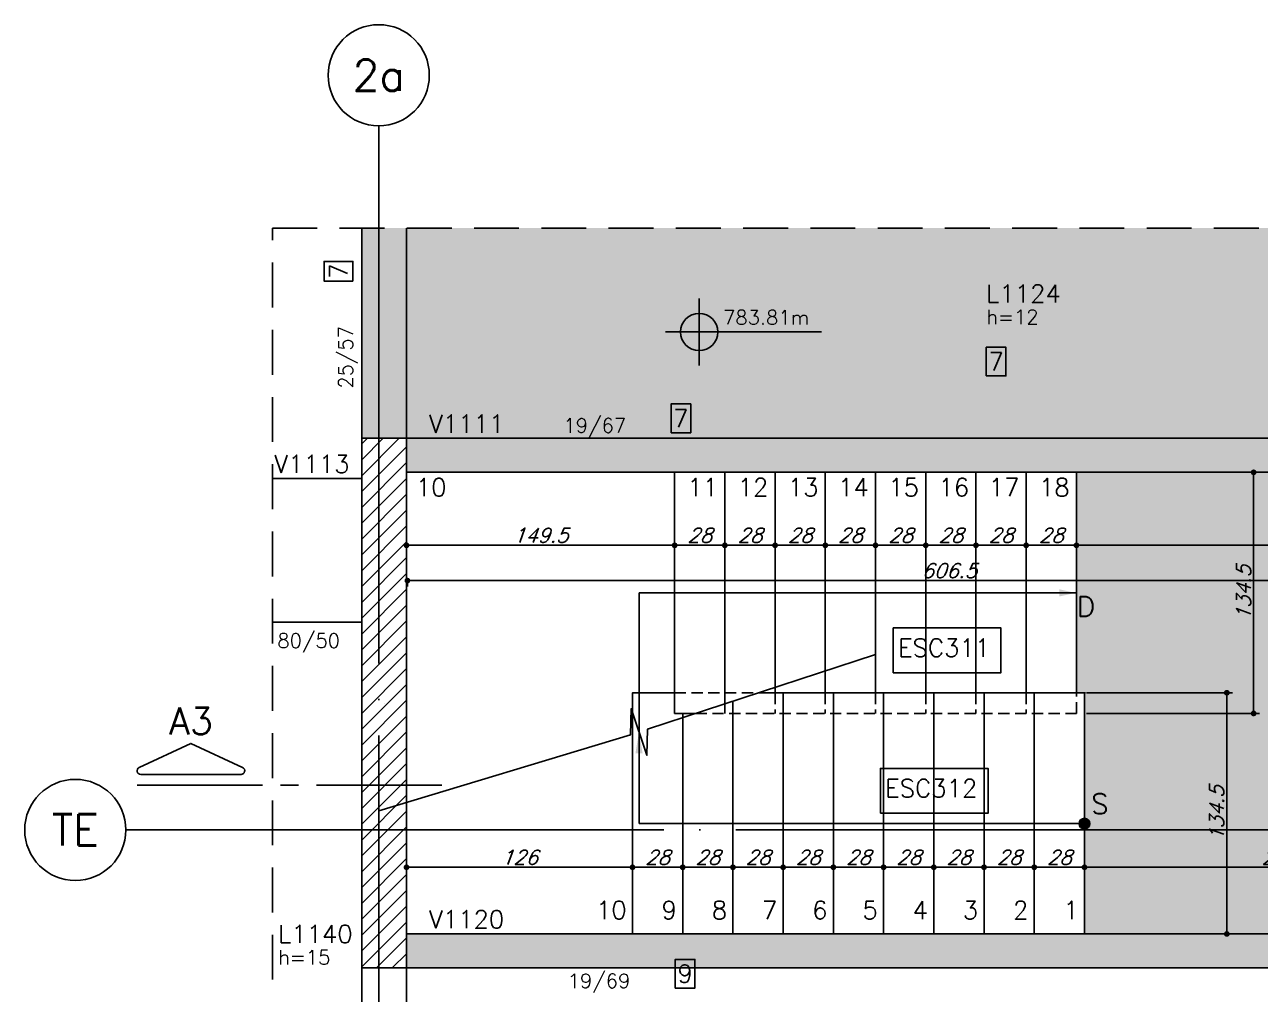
# Model space of a CAD drawing. Header units: millimetres. Extents: x 7530 to 14400, y -7174 to -2969.
# Drawn here: x 12231 to 12920, y -5753 to -5212 of the extents above; entities that cross this region are included whole.
import ezdxf
from ezdxf.enums import TextEntityAlignment as Align

# ---------------------------------------------------------------- set-up
doc = ezdxf.new("R2010")
doc.units = ezdxf.units.MM
doc.header["$LTSCALE"] = 50
doc.header["$PDMODE"] = 3
doc.linetypes.add('DASHED', pattern=[0.75, 0.5, -0.25])
doc.linetypes.add('EIXO', pattern=[6.8, 6, -0.4, 0, -0.4])
for name, color, linetype in [('242', 3, 'Continuous'), ('F-AUX', 2, 'Continuous'), ('F-AUX-RED', 1, 'Continuous'), ('F-CORTE-INDICAÇÃO', 4, 'Continuous'), ('F-COTAS', 106, 'Continuous'), ('F-DESNIVEL-1', 254, 'Continuous'), ('F-EIXO', 12, 'EIXO'), ('F-ESC NUM', 2, 'Continuous'), ('F-ESC-PROJ', 1, 'Continuous'), ('F-ESCADAS', 2, 'Continuous'), ('F-LAJES', 3, 'Continuous'), ('F-LAJES-DIM', 2, 'Continuous'), ('F-LAJES-NOME', 4, 'Continuous'), ('F-NÍVEL-PLANTA', 2, 'Continuous'), ('F-PILARES-HACH', 174, 'Continuous'), ('F-PILARES-S', 170, 'Continuous'), ('F-TEXTO', 6, 'Continuous'), ('F-TEXTO ESCADA', 2, 'Continuous'), ('F-TEXTO-YELLOW', 2, 'Continuous'), ('F-VIGAS', 3, 'Continuous'), ('F-VIGAS-DIM', 2, 'Continuous'), ('F-VIGAS-NOME', 4, 'Continuous')]:
    doc.layers.add(name, color=color, linetype=linetype)
doc.layers.add('F-DESNIVEL-2', color=7, linetype='Continuous', true_color=0xffd1e8)
doc.styles.add('5385-ARQ-PB-BAS-PLA-TER-TORRE-A-106-TXT$0$R60-75', font='romans.shx', dxfattribs={"height": 0.1125})
doc.styles.add('CP-TEXT-INCL', font='romans.shx', dxfattribs={"oblique": 20})
doc.styles.add('MCP', font='romans.shx')
doc.styles.add('ROMANS', font='romans.shx')
doc.dimstyles.new('CP-COTAS-50', dxfattribs={"dimscale": 0.64, "dimtxt": 12.5, "dimasz": 5, "dimexe": 5, "dimexo": 5, "dimgap": 2.5, "dimtad": 1, "dimdec": 1, "dimdsep": 46, "dimtxsty": 'CP-TEXT-INCL', "dimblk1": 'DOT', "dimblk2": 'DOT', "dimsah": 1, "dimcen": 9, "dimclrd": 256, "dimclre": 256, "dimclrt": 256, "dimadec": 0, "dimazin": 0, "dimtfac": 1, "dimtdec": 1, "dimtmove": 2, "dimatfit": 3, "dimldrblk": 'DOT', "dimfxl": 5, "dimtolj": 1, "dimarcsym": 0})

# ---------------------------------------------------------------- blocks, each defined once
blk = doc.blocks.new('*U12')
at = {"layer": 'F-LAJES-DIM', "color": 1}
blk.add_lwpolyline([(0, 0), (11, 0), (11, 16), (0, 16)], close=True, dxfattribs=at)
at = {"layer": 'F-LAJES-DIM', "style": 'MCP'}
blk.add_attdef('DIM', text='', height=10, dxfattribs=at).set_placement((5.5, 8), align=Align.MIDDLE_CENTER)
blk = doc.blocks.new('*U13')
at = {"layer": 'F-VIGAS-DIM', "color": 1}
blk.add_lwpolyline([(0, 0), (11, 0), (11, 16), (0, 16)], close=True, dxfattribs=at)
at = {"layer": 'F-VIGAS-DIM', "style": 'MCP'}
blk.add_attdef('DIM', text='', height=10, dxfattribs=at).set_placement((5.5, 8), align=Align.MIDDLE_CENTER)
blk = doc.blocks.new('Nível - Planta')
at = {"layer": 'F-NÍVEL-PLANTA'}
h = blk.add_hatch(color=71, dxfattribs=at)
h.paths.add_polyline_path([(0, 0), (0, 0.26, 0.414214), (-0.26, 0)])
h.paths.add_polyline_path([(0.26, 0), (0, 0), (0, -0.26, 0.414214)])
for p, q in [((0, -0.469), (0, 0.469)), ((-0.469, 0), (1.704, 0))]:
    blk.add_line(p, q, dxfattribs=at)
blk.add_circle((0, 0), 0.26, dxfattribs=at)
at = {"layer": 'F-TEXTO', "color": 3, "style": 'MCP'}
blk.add_attdef('NÍVEL', (0.333, 0.102), '', height=0.2, dxfattribs=at)
blk = doc.blocks.new('*U20')
at = {"layer": 'F-EIXO'}
blk.add_line((0, 0), (0, -609.8), dxfattribs=at)
at = {"layer": 'F-EIXO', "color": 2, "linetype": 'Continuous'}
blk.add_circle((0, 28.21), 28.21, dxfattribs=at)
at = {"layer": 'F-TEXTO', "style": 'ROMANS'}
blk.add_attdef('EIXO', text='', height=17.5, rotation=360, dxfattribs=at).set_placement((0, 28.21), align=Align.MIDDLE_CENTER)
blk = doc.blocks.new('*U21')
at = {"layer": 'F-EIXO'}
blk.add_line((0, 0), (1096.49, 0), dxfattribs=at)
at = {"layer": 'F-EIXO', "color": 2, "linetype": 'Continuous'}
blk.add_circle((-28.21, 0), 28.21, dxfattribs=at)
at = {"layer": 'F-TEXTO', "style": 'ROMANS'}
blk.add_attdef('EIXO', text='', height=17.5, dxfattribs=at).set_placement((-28.21, 0), align=Align.MIDDLE_CENTER)
blk = doc.blocks.new('*U7')
at = {"layer": 'F-CORTE-INDICAÇÃO'}
for p, q in [((-100, 0), (-170, 0)), ((-80, 0), (-90, 0)), ((-70, 0), (0, 0))]:
    blk.add_line(p, q, dxfattribs=at)
blk.add_lwpolyline([(-112, 6, 0.802585), (-111.15, 9.81), (-140, 23.26), (-168.85, 9.81, 0.802585), (-168, 6)], format="xyb", close=True, dxfattribs=at)
at = {"layer": 'F-CORTE-INDICAÇÃO', "style": 'ROMANS'}
blk.add_attdef('CORTE', text='', height=15, dxfattribs=at).set_placement((-140, 35.76), align=Align.MIDDLE_CENTER)
at = {"layer": 'F-CORTE-INDICAÇÃO', "color": 2, "style": 'ROMANS'}
blk.add_attdef('FOLHA', text='', height=12, dxfattribs=at).set_placement((-140, -10), align=Align.MIDDLE_CENTER)
blk = doc.blocks.new('_DOT')
at = {"color": 0, "linetype": 'ByBlock'}
blk.add_line((-0.5, 0), (-1, 0), dxfattribs=at)
at = {"color": 0, "linetype": 'ByBlock', "const_width": 0.5}
blk.add_lwpolyline([(-0.25, 0, 1), (0.25, 0, 1)], format="xyb", close=True, dxfattribs=at)
blk = doc.blocks.new('*D155')
at = {"layer": 'DEFPOINTS', "color": 0, "transparency": 16777216}
for p in [(12819.82, -5584.9), (12901.2, -5584.9), (12908.78, -5719.4)]:
    blk.add_point(p, dxfattribs=at)
at = {"layer": 'F-COTAS', "lineweight": -2, "transparency": 16777216}
for p, q in [((12823.02, -5584.9), (12904.4, -5584.9)), ((12901.2, -5716.2), (12901.2, -5588.1)), ((12905.58, -5719.4), (12898, -5719.4))]:
    blk.add_line(p, q, dxfattribs=at)
at = {"layer": 'F-COTAS', "lineweight": -2, "transparency": 16777216, "xscale": 3.2, "yscale": 3.2, "zscale": 3.2}
for p, rotation in [((12901.2, -5584.9), 90), ((12901.2, -5719.4), 270)]:
    blk.add_blockref('_DOT', p, dxfattribs=dict(at, rotation=rotation))
at = {"layer": 'F-COTAS', "transparency": 16777216, "insert": (12895.6, -5652.15), "char_height": 8, "attachment_point": 5, "rotation": 90, "style": 'CP-TEXT-INCL'}
blk.add_mtext('\\A1;134.5', dxfattribs=at)
blk = doc.blocks.new('*D156')
at = {"layer": 'DEFPOINTS', "color": 0, "transparency": 16777216}
for p in [(12899.75, -5461.9), (12916.14, -5461.9), (12819.82, -5596.4)]:
    blk.add_point(p, dxfattribs=at)
at = {"layer": 'F-COTAS', "lineweight": -2, "transparency": 16777216}
for p, q in [((12902.95, -5461.9), (12919.34, -5461.9)), ((12916.14, -5593.2), (12916.14, -5465.1)), ((12823.02, -5596.4), (12919.34, -5596.4))]:
    blk.add_line(p, q, dxfattribs=at)
at = {"layer": 'F-COTAS', "lineweight": -2, "transparency": 16777216, "xscale": 3.2, "yscale": 3.2, "zscale": 3.2}
for p, rotation in [((12916.14, -5461.9), 90), ((12916.14, -5596.4), 270)]:
    blk.add_blockref('_DOT', p, dxfattribs=dict(at, rotation=rotation))
at = {"layer": 'F-COTAS', "transparency": 16777216, "insert": (12910.54, -5529.15), "char_height": 8, "attachment_point": 5, "rotation": 90, "style": 'CP-TEXT-INCL'}
blk.add_mtext('\\A1;134.5', dxfattribs=at)
blk = doc.blocks.new('*D162')
at = {"layer": 'DEFPOINTS', "color": 0, "transparency": 16777216}
for p in [(12443.82, -5499.79), (12593.32, -5500.68), (12593.32, -5502.62)]:
    blk.add_point(p, dxfattribs=at)
at = {"layer": 'F-COTAS', "lineweight": -2, "transparency": 16777216}
for p, q in [((12443.82, -5502.99), (12443.82, -5505.82)), ((12447.02, -5502.62), (12590.12, -5502.62)), ((12593.32, -5503.88), (12593.32, -5505.82))]:
    blk.add_line(p, q, dxfattribs=at)
at = {"layer": 'F-COTAS', "lineweight": -2, "transparency": 16777216, "xscale": 3.2, "yscale": 3.2, "zscale": 3.2, "rotation": 180}
blk.add_blockref('_DOT', (12443.82, -5502.62), dxfattribs=at)
at = {"layer": 'F-COTAS', "lineweight": -2, "transparency": 16777216, "xscale": 3.2, "yscale": 3.2, "zscale": 3.2}
blk.add_blockref('_DOT', (12593.32, -5502.62), dxfattribs=at)
at = {"layer": 'F-COTAS', "transparency": 16777216, "insert": (12518.57, -5497.02), "char_height": 8, "attachment_point": 5, "style": 'CP-TEXT-INCL'}
blk.add_mtext('\\A1;149.5', dxfattribs=at)
blk = doc.blocks.new('*D163')
at = {"layer": 'DEFPOINTS', "color": 0, "transparency": 16777216}
for p in [(12593.32, -5501.77), (12621.32, -5502.62), (12621.32, -5502.62)]:
    blk.add_point(p, dxfattribs=at)
at = {"layer": 'F-COTAS', "lineweight": -2, "transparency": 16777216}
for p, q in [((12596.52, -5502.62), (12618.12, -5502.62)), ((12593.32, -5504.97), (12593.32, -5505.82))]:
    blk.add_line(p, q, dxfattribs=at)
at = {"layer": 'F-COTAS', "lineweight": -2, "transparency": 16777216, "xscale": 3.2, "yscale": 3.2, "zscale": 3.2, "rotation": 180}
blk.add_blockref('_DOT', (12593.32, -5502.62), dxfattribs=at)
at = {"layer": 'F-COTAS', "lineweight": -2, "transparency": 16777216, "xscale": 3.2, "yscale": 3.2, "zscale": 3.2}
blk.add_blockref('_DOT', (12621.32, -5502.62), dxfattribs=at)
at = {"layer": 'F-COTAS', "transparency": 16777216, "insert": (12607.32, -5497.02), "char_height": 8, "attachment_point": 5, "style": 'CP-TEXT-INCL'}
blk.add_mtext('\\A1;28', dxfattribs=at)
blk = doc.blocks.new('*D164')
at = {"layer": 'DEFPOINTS', "color": 0, "transparency": 16777216}
for p in [(12677.32, -5501.77), (12705.32, -5502.62), (12705.32, -5502.62)]:
    blk.add_point(p, dxfattribs=at)
at = {"layer": 'F-COTAS', "lineweight": -2, "transparency": 16777216}
for p, q in [((12680.52, -5502.62), (12702.12, -5502.62)), ((12677.32, -5504.97), (12677.32, -5505.82))]:
    blk.add_line(p, q, dxfattribs=at)
at = {"layer": 'F-COTAS', "lineweight": -2, "transparency": 16777216, "xscale": 3.2, "yscale": 3.2, "zscale": 3.2, "rotation": 180}
blk.add_blockref('_DOT', (12677.32, -5502.62), dxfattribs=at)
at = {"layer": 'F-COTAS', "lineweight": -2, "transparency": 16777216, "xscale": 3.2, "yscale": 3.2, "zscale": 3.2}
blk.add_blockref('_DOT', (12705.32, -5502.62), dxfattribs=at)
at = {"layer": 'F-COTAS', "transparency": 16777216, "insert": (12691.32, -5497.02), "char_height": 8, "attachment_point": 5, "style": 'CP-TEXT-INCL'}
blk.add_mtext('\\A1;28', dxfattribs=at)
blk = doc.blocks.new('*D165')
at = {"layer": 'DEFPOINTS', "color": 0, "transparency": 16777216}
for p in [(12705.32, -5501.77), (12733.32, -5502.62), (12733.32, -5502.62)]:
    blk.add_point(p, dxfattribs=at)
at = {"layer": 'F-COTAS', "lineweight": -2, "transparency": 16777216}
for p, q in [((12708.52, -5502.62), (12730.12, -5502.62)), ((12705.32, -5504.97), (12705.32, -5505.82))]:
    blk.add_line(p, q, dxfattribs=at)
at = {"layer": 'F-COTAS', "lineweight": -2, "transparency": 16777216, "xscale": 3.2, "yscale": 3.2, "zscale": 3.2, "rotation": 180}
blk.add_blockref('_DOT', (12705.32, -5502.62), dxfattribs=at)
at = {"layer": 'F-COTAS', "lineweight": -2, "transparency": 16777216, "xscale": 3.2, "yscale": 3.2, "zscale": 3.2}
blk.add_blockref('_DOT', (12733.32, -5502.62), dxfattribs=at)
at = {"layer": 'F-COTAS', "transparency": 16777216, "insert": (12719.32, -5497.02), "char_height": 8, "attachment_point": 5, "style": 'CP-TEXT-INCL'}
blk.add_mtext('\\A1;28', dxfattribs=at)
blk = doc.blocks.new('*D166')
at = {"layer": 'DEFPOINTS', "color": 0, "transparency": 16777216}
for p in [(12733.32, -5501.77), (12761.32, -5502.62), (12761.32, -5502.62)]:
    blk.add_point(p, dxfattribs=at)
at = {"layer": 'F-COTAS', "lineweight": -2, "transparency": 16777216}
for p, q in [((12736.52, -5502.62), (12758.12, -5502.62)), ((12733.32, -5504.97), (12733.32, -5505.82))]:
    blk.add_line(p, q, dxfattribs=at)
at = {"layer": 'F-COTAS', "lineweight": -2, "transparency": 16777216, "xscale": 3.2, "yscale": 3.2, "zscale": 3.2, "rotation": 180}
blk.add_blockref('_DOT', (12733.32, -5502.62), dxfattribs=at)
at = {"layer": 'F-COTAS', "lineweight": -2, "transparency": 16777216, "xscale": 3.2, "yscale": 3.2, "zscale": 3.2}
blk.add_blockref('_DOT', (12761.32, -5502.62), dxfattribs=at)
at = {"layer": 'F-COTAS', "transparency": 16777216, "insert": (12747.32, -5497.02), "char_height": 8, "attachment_point": 5, "style": 'CP-TEXT-INCL'}
blk.add_mtext('\\A1;28', dxfattribs=at)
blk = doc.blocks.new('*D167')
at = {"layer": 'DEFPOINTS', "color": 0, "transparency": 16777216}
for p in [(12761.32, -5501.77), (12789.32, -5502.62), (12789.32, -5502.62)]:
    blk.add_point(p, dxfattribs=at)
at = {"layer": 'F-COTAS', "lineweight": -2, "transparency": 16777216}
for p, q in [((12764.52, -5502.62), (12786.12, -5502.62)), ((12761.32, -5504.97), (12761.32, -5505.82))]:
    blk.add_line(p, q, dxfattribs=at)
at = {"layer": 'F-COTAS', "lineweight": -2, "transparency": 16777216, "xscale": 3.2, "yscale": 3.2, "zscale": 3.2, "rotation": 180}
blk.add_blockref('_DOT', (12761.32, -5502.62), dxfattribs=at)
at = {"layer": 'F-COTAS', "lineweight": -2, "transparency": 16777216, "xscale": 3.2, "yscale": 3.2, "zscale": 3.2}
blk.add_blockref('_DOT', (12789.32, -5502.62), dxfattribs=at)
at = {"layer": 'F-COTAS', "transparency": 16777216, "insert": (12775.32, -5497.02), "char_height": 8, "attachment_point": 5, "style": 'CP-TEXT-INCL'}
blk.add_mtext('\\A1;28', dxfattribs=at)
blk = doc.blocks.new('*D168')
at = {"layer": 'DEFPOINTS', "color": 0, "transparency": 16777216}
for p in [(12789.32, -5501.77), (12817.32, -5502.62), (12817.32, -5502.62)]:
    blk.add_point(p, dxfattribs=at)
at = {"layer": 'F-COTAS', "lineweight": -2, "transparency": 16777216}
for p, q in [((12792.52, -5502.62), (12814.12, -5502.62)), ((12789.32, -5504.97), (12789.32, -5505.82))]:
    blk.add_line(p, q, dxfattribs=at)
at = {"layer": 'F-COTAS', "lineweight": -2, "transparency": 16777216, "xscale": 3.2, "yscale": 3.2, "zscale": 3.2, "rotation": 180}
blk.add_blockref('_DOT', (12789.32, -5502.62), dxfattribs=at)
at = {"layer": 'F-COTAS', "lineweight": -2, "transparency": 16777216, "xscale": 3.2, "yscale": 3.2, "zscale": 3.2}
blk.add_blockref('_DOT', (12817.32, -5502.62), dxfattribs=at)
at = {"layer": 'F-COTAS', "transparency": 16777216, "insert": (12803.32, -5497.02), "char_height": 8, "attachment_point": 5, "style": 'CP-TEXT-INCL'}
blk.add_mtext('\\A1;28', dxfattribs=at)
blk = doc.blocks.new('*D169')
at = {"layer": 'DEFPOINTS', "color": 0, "transparency": 16777216}
for p in [(12817.32, -5497.78), (13050.32, -5502.62), (13050.32, -5502.62)]:
    blk.add_point(p, dxfattribs=at)
at = {"layer": 'F-COTAS', "lineweight": -2, "transparency": 16777216}
for p, q in [((12817.32, -5500.98), (12817.32, -5505.82)), ((12820.52, -5502.62), (13047.12, -5502.62))]:
    blk.add_line(p, q, dxfattribs=at)
at = {"layer": 'F-COTAS', "lineweight": -2, "transparency": 16777216, "xscale": 3.2, "yscale": 3.2, "zscale": 3.2, "rotation": 180}
blk.add_blockref('_DOT', (12817.32, -5502.62), dxfattribs=at)
at = {"layer": 'F-COTAS', "lineweight": -2, "transparency": 16777216, "xscale": 3.2, "yscale": 3.2, "zscale": 3.2}
blk.add_blockref('_DOT', (13050.32, -5502.62), dxfattribs=at)
at = {"layer": 'F-COTAS', "transparency": 16777216, "insert": (12933.82, -5497.02), "char_height": 8, "attachment_point": 5, "style": 'CP-TEXT-INCL'}
blk.add_mtext('\\A1;233', dxfattribs=at)
blk = doc.blocks.new('*D170')
at = {"layer": 'DEFPOINTS', "color": 0, "transparency": 16777216}
for p in [(12444.32, -5519.64), (12444.32, -5522.31), (13050.82, -5519.64)]:
    blk.add_point(p, dxfattribs=at)
at = {"layer": 'F-COTAS', "lineweight": -2, "transparency": 16777216}
for p, q in [((12444.32, -5522.84), (12444.32, -5525.51)), ((13047.62, -5522.31), (12447.52, -5522.31)), ((13050.82, -5522.84), (13050.82, -5525.51))]:
    blk.add_line(p, q, dxfattribs=at)
at = {"layer": 'F-COTAS', "lineweight": -2, "transparency": 16777216, "xscale": 3.2, "yscale": 3.2, "zscale": 3.2, "rotation": 180}
blk.add_blockref('_DOT', (12444.32, -5522.31), dxfattribs=at)
at = {"layer": 'F-COTAS', "lineweight": -2, "transparency": 16777216, "xscale": 3.2, "yscale": 3.2, "zscale": 3.2}
blk.add_blockref('_DOT', (13050.82, -5522.31), dxfattribs=at)
at = {"layer": 'F-COTAS', "transparency": 16777216, "insert": (12746.44, -5516.71), "char_height": 8, "attachment_point": 5, "style": 'CP-TEXT-INCL'}
blk.add_mtext('\\A1;606.5', dxfattribs=at)
blk = doc.blocks.new('*D171')
at = {"layer": 'DEFPOINTS', "color": 0, "transparency": 16777216}
for p in [(12821.82, -5682.22), (12821.82, -5686.29), (13050.32, -5686.29)]:
    blk.add_point(p, dxfattribs=at)
at = {"layer": 'F-COTAS', "lineweight": -2, "transparency": 16777216}
for p, q in [((12821.82, -5683.09), (12821.82, -5679.02)), ((13047.12, -5682.22), (12825.02, -5682.22)), ((13050.32, -5683.09), (13050.32, -5679.02))]:
    blk.add_line(p, q, dxfattribs=at)
at = {"layer": 'F-COTAS', "lineweight": -2, "transparency": 16777216, "xscale": 3.2, "yscale": 3.2, "zscale": 3.2, "rotation": 180}
blk.add_blockref('_DOT', (12821.82, -5682.22), dxfattribs=at)
at = {"layer": 'F-COTAS', "lineweight": -2, "transparency": 16777216, "xscale": 3.2, "yscale": 3.2, "zscale": 3.2}
blk.add_blockref('_DOT', (13050.32, -5682.22), dxfattribs=at)
at = {"layer": 'F-COTAS', "transparency": 16777216, "insert": (12936.07, -5676.62), "char_height": 8, "attachment_point": 5, "style": 'CP-TEXT-INCL'}
blk.add_mtext('\\A1;228.5', dxfattribs=at)
blk = doc.blocks.new('*D172')
at = {"layer": 'DEFPOINTS', "color": 0, "transparency": 16777216}
for p in [(12793.82, -5682.22), (12793.82, -5686.29), (12821.82, -5686.29)]:
    blk.add_point(p, dxfattribs=at)
at = {"layer": 'F-COTAS', "lineweight": -2, "transparency": 16777216}
for p, q in [((12793.82, -5683.09), (12793.82, -5679.02)), ((12818.62, -5682.22), (12797.02, -5682.22)), ((12821.82, -5683.09), (12821.82, -5679.02))]:
    blk.add_line(p, q, dxfattribs=at)
at = {"layer": 'F-COTAS', "lineweight": -2, "transparency": 16777216, "xscale": 3.2, "yscale": 3.2, "zscale": 3.2, "rotation": 180}
blk.add_blockref('_DOT', (12793.82, -5682.22), dxfattribs=at)
at = {"layer": 'F-COTAS', "lineweight": -2, "transparency": 16777216, "xscale": 3.2, "yscale": 3.2, "zscale": 3.2}
blk.add_blockref('_DOT', (12821.82, -5682.22), dxfattribs=at)
at = {"layer": 'F-COTAS', "transparency": 16777216, "insert": (12807.82, -5676.62), "char_height": 8, "attachment_point": 5, "style": 'CP-TEXT-INCL'}
blk.add_mtext('\\A1;28', dxfattribs=at)
blk = doc.blocks.new('*D173')
at = {"layer": 'DEFPOINTS', "color": 0, "transparency": 16777216}
for p in [(12765.82, -5682.22), (12765.82, -5686.29), (12793.82, -5686.29)]:
    blk.add_point(p, dxfattribs=at)
at = {"layer": 'F-COTAS', "lineweight": -2, "transparency": 16777216}
for p, q in [((12765.82, -5683.09), (12765.82, -5679.02)), ((12790.62, -5682.22), (12769.02, -5682.22)), ((12793.82, -5683.09), (12793.82, -5679.02))]:
    blk.add_line(p, q, dxfattribs=at)
at = {"layer": 'F-COTAS', "lineweight": -2, "transparency": 16777216, "xscale": 3.2, "yscale": 3.2, "zscale": 3.2, "rotation": 180}
blk.add_blockref('_DOT', (12765.82, -5682.22), dxfattribs=at)
at = {"layer": 'F-COTAS', "lineweight": -2, "transparency": 16777216, "xscale": 3.2, "yscale": 3.2, "zscale": 3.2}
blk.add_blockref('_DOT', (12793.82, -5682.22), dxfattribs=at)
at = {"layer": 'F-COTAS', "transparency": 16777216, "insert": (12779.82, -5676.62), "char_height": 8, "attachment_point": 5, "style": 'CP-TEXT-INCL'}
blk.add_mtext('\\A1;28', dxfattribs=at)
blk = doc.blocks.new('*D174')
at = {"layer": 'DEFPOINTS', "color": 0, "transparency": 16777216}
for p in [(12737.82, -5682.22), (12737.82, -5686.29), (12765.82, -5686.29)]:
    blk.add_point(p, dxfattribs=at)
at = {"layer": 'F-COTAS', "lineweight": -2, "transparency": 16777216}
for p, q in [((12737.82, -5683.09), (12737.82, -5679.02)), ((12762.62, -5682.22), (12741.02, -5682.22)), ((12765.82, -5683.09), (12765.82, -5679.02))]:
    blk.add_line(p, q, dxfattribs=at)
at = {"layer": 'F-COTAS', "lineweight": -2, "transparency": 16777216, "xscale": 3.2, "yscale": 3.2, "zscale": 3.2, "rotation": 180}
blk.add_blockref('_DOT', (12737.82, -5682.22), dxfattribs=at)
at = {"layer": 'F-COTAS', "lineweight": -2, "transparency": 16777216, "xscale": 3.2, "yscale": 3.2, "zscale": 3.2}
blk.add_blockref('_DOT', (12765.82, -5682.22), dxfattribs=at)
at = {"layer": 'F-COTAS', "transparency": 16777216, "insert": (12751.82, -5676.62), "char_height": 8, "attachment_point": 5, "style": 'CP-TEXT-INCL'}
blk.add_mtext('\\A1;28', dxfattribs=at)
blk = doc.blocks.new('*D175')
at = {"layer": 'DEFPOINTS', "color": 0, "transparency": 16777216}
for p in [(12709.82, -5682.22), (12709.82, -5686.29), (12737.82, -5686.29)]:
    blk.add_point(p, dxfattribs=at)
at = {"layer": 'F-COTAS', "lineweight": -2, "transparency": 16777216}
for p, q in [((12709.82, -5683.09), (12709.82, -5679.02)), ((12734.62, -5682.22), (12713.02, -5682.22)), ((12737.82, -5683.09), (12737.82, -5679.02))]:
    blk.add_line(p, q, dxfattribs=at)
at = {"layer": 'F-COTAS', "lineweight": -2, "transparency": 16777216, "xscale": 3.2, "yscale": 3.2, "zscale": 3.2, "rotation": 180}
blk.add_blockref('_DOT', (12709.82, -5682.22), dxfattribs=at)
at = {"layer": 'F-COTAS', "lineweight": -2, "transparency": 16777216, "xscale": 3.2, "yscale": 3.2, "zscale": 3.2}
blk.add_blockref('_DOT', (12737.82, -5682.22), dxfattribs=at)
at = {"layer": 'F-COTAS', "transparency": 16777216, "insert": (12723.82, -5676.62), "char_height": 8, "attachment_point": 5, "style": 'CP-TEXT-INCL'}
blk.add_mtext('\\A1;28', dxfattribs=at)
blk = doc.blocks.new('*D176')
at = {"layer": 'DEFPOINTS', "color": 0, "transparency": 16777216}
for p in [(12681.82, -5682.22), (12681.82, -5686.29), (12709.82, -5686.29)]:
    blk.add_point(p, dxfattribs=at)
at = {"layer": 'F-COTAS', "lineweight": -2, "transparency": 16777216}
for p, q in [((12681.82, -5683.09), (12681.82, -5679.02)), ((12706.62, -5682.22), (12685.02, -5682.22)), ((12709.82, -5683.09), (12709.82, -5679.02))]:
    blk.add_line(p, q, dxfattribs=at)
at = {"layer": 'F-COTAS', "lineweight": -2, "transparency": 16777216, "xscale": 3.2, "yscale": 3.2, "zscale": 3.2, "rotation": 180}
blk.add_blockref('_DOT', (12681.82, -5682.22), dxfattribs=at)
at = {"layer": 'F-COTAS', "lineweight": -2, "transparency": 16777216, "xscale": 3.2, "yscale": 3.2, "zscale": 3.2}
blk.add_blockref('_DOT', (12709.82, -5682.22), dxfattribs=at)
at = {"layer": 'F-COTAS', "transparency": 16777216, "insert": (12695.82, -5676.62), "char_height": 8, "attachment_point": 5, "style": 'CP-TEXT-INCL'}
blk.add_mtext('\\A1;28', dxfattribs=at)
blk = doc.blocks.new('*D177')
at = {"layer": 'DEFPOINTS', "color": 0, "transparency": 16777216}
for p in [(12653.82, -5682.22), (12653.82, -5686.29), (12681.82, -5686.29)]:
    blk.add_point(p, dxfattribs=at)
at = {"layer": 'F-COTAS', "lineweight": -2, "transparency": 16777216}
for p, q in [((12653.82, -5683.09), (12653.82, -5679.02)), ((12678.62, -5682.22), (12657.02, -5682.22)), ((12681.82, -5683.09), (12681.82, -5679.02))]:
    blk.add_line(p, q, dxfattribs=at)
at = {"layer": 'F-COTAS', "lineweight": -2, "transparency": 16777216, "xscale": 3.2, "yscale": 3.2, "zscale": 3.2, "rotation": 180}
blk.add_blockref('_DOT', (12653.82, -5682.22), dxfattribs=at)
at = {"layer": 'F-COTAS', "lineweight": -2, "transparency": 16777216, "xscale": 3.2, "yscale": 3.2, "zscale": 3.2}
blk.add_blockref('_DOT', (12681.82, -5682.22), dxfattribs=at)
at = {"layer": 'F-COTAS', "transparency": 16777216, "insert": (12667.82, -5676.62), "char_height": 8, "attachment_point": 5, "style": 'CP-TEXT-INCL'}
blk.add_mtext('\\A1;28', dxfattribs=at)
blk = doc.blocks.new('*D178')
at = {"layer": 'DEFPOINTS', "color": 0, "transparency": 16777216}
for p in [(12625.82, -5682.22), (12625.82, -5686.29), (12653.82, -5686.29)]:
    blk.add_point(p, dxfattribs=at)
at = {"layer": 'F-COTAS', "lineweight": -2, "transparency": 16777216}
for p, q in [((12625.82, -5683.09), (12625.82, -5679.02)), ((12650.62, -5682.22), (12629.02, -5682.22)), ((12653.82, -5683.09), (12653.82, -5679.02))]:
    blk.add_line(p, q, dxfattribs=at)
at = {"layer": 'F-COTAS', "lineweight": -2, "transparency": 16777216, "xscale": 3.2, "yscale": 3.2, "zscale": 3.2, "rotation": 180}
blk.add_blockref('_DOT', (12625.82, -5682.22), dxfattribs=at)
at = {"layer": 'F-COTAS', "lineweight": -2, "transparency": 16777216, "xscale": 3.2, "yscale": 3.2, "zscale": 3.2}
blk.add_blockref('_DOT', (12653.82, -5682.22), dxfattribs=at)
at = {"layer": 'F-COTAS', "transparency": 16777216, "insert": (12639.82, -5676.62), "char_height": 8, "attachment_point": 5, "style": 'CP-TEXT-INCL'}
blk.add_mtext('\\A1;28', dxfattribs=at)
blk = doc.blocks.new('*D179')
at = {"layer": 'DEFPOINTS', "color": 0, "transparency": 16777216}
for p in [(12443.82, -5682.22), (12443.82, -5686.29), (12569.82, -5689.55)]:
    blk.add_point(p, dxfattribs=at)
at = {"layer": 'F-COTAS', "lineweight": -2, "transparency": 16777216}
for p, q in [((12443.82, -5683.09), (12443.82, -5679.02)), ((12566.62, -5682.22), (12447.02, -5682.22)), ((12569.82, -5686.35), (12569.82, -5679.02))]:
    blk.add_line(p, q, dxfattribs=at)
at = {"layer": 'F-COTAS', "lineweight": -2, "transparency": 16777216, "xscale": 3.2, "yscale": 3.2, "zscale": 3.2, "rotation": 180}
blk.add_blockref('_DOT', (12443.82, -5682.22), dxfattribs=at)
at = {"layer": 'F-COTAS', "lineweight": -2, "transparency": 16777216, "xscale": 3.2, "yscale": 3.2, "zscale": 3.2}
blk.add_blockref('_DOT', (12569.82, -5682.22), dxfattribs=at)
at = {"layer": 'F-COTAS', "transparency": 16777216, "insert": (12506.82, -5676.62), "char_height": 8, "attachment_point": 5, "style": 'CP-TEXT-INCL'}
blk.add_mtext('\\A1;126', dxfattribs=at)
blk = doc.blocks.new('*D180')
at = {"layer": 'DEFPOINTS', "color": 0, "transparency": 16777216}
for p in [(12597.82, -5682.22), (12597.82, -5686.29), (12625.82, -5686.29)]:
    blk.add_point(p, dxfattribs=at)
at = {"layer": 'F-COTAS', "lineweight": -2, "transparency": 16777216}
for p, q in [((12597.82, -5683.09), (12597.82, -5679.02)), ((12622.62, -5682.22), (12601.02, -5682.22)), ((12625.82, -5683.09), (12625.82, -5679.02))]:
    blk.add_line(p, q, dxfattribs=at)
at = {"layer": 'F-COTAS', "lineweight": -2, "transparency": 16777216, "xscale": 3.2, "yscale": 3.2, "zscale": 3.2, "rotation": 180}
blk.add_blockref('_DOT', (12597.82, -5682.22), dxfattribs=at)
at = {"layer": 'F-COTAS', "lineweight": -2, "transparency": 16777216, "xscale": 3.2, "yscale": 3.2, "zscale": 3.2}
blk.add_blockref('_DOT', (12625.82, -5682.22), dxfattribs=at)
at = {"layer": 'F-COTAS', "transparency": 16777216, "insert": (12611.82, -5676.62), "char_height": 8, "attachment_point": 5, "style": 'CP-TEXT-INCL'}
blk.add_mtext('\\A1;28', dxfattribs=at)
blk = doc.blocks.new('*D159')
at = {"layer": 'DEFPOINTS', "color": 0, "transparency": 16777216}
for p in [(12649.32, -5501.77), (12677.32, -5502.62), (12677.32, -5502.62)]:
    blk.add_point(p, dxfattribs=at)
at = {"layer": 'F-COTAS', "lineweight": -2, "transparency": 16777216}
for p, q in [((12652.52, -5502.62), (12674.12, -5502.62)), ((12649.32, -5504.97), (12649.32, -5505.82))]:
    blk.add_line(p, q, dxfattribs=at)
at = {"layer": 'F-COTAS', "lineweight": -2, "transparency": 16777216, "xscale": 3.2, "yscale": 3.2, "zscale": 3.2, "rotation": 180}
blk.add_blockref('_DOT', (12649.32, -5502.62), dxfattribs=at)
at = {"layer": 'F-COTAS', "lineweight": -2, "transparency": 16777216, "xscale": 3.2, "yscale": 3.2, "zscale": 3.2}
blk.add_blockref('_DOT', (12677.32, -5502.62), dxfattribs=at)
at = {"layer": 'F-COTAS', "transparency": 16777216, "insert": (12663.32, -5497.02), "char_height": 8, "attachment_point": 5, "style": 'CP-TEXT-INCL'}
blk.add_mtext('\\A1;28', dxfattribs=at)
blk = doc.blocks.new('*D160')
at = {"layer": 'DEFPOINTS', "color": 0, "transparency": 16777216}
for p in [(12621.32, -5501.77), (12649.32, -5502.62), (12649.32, -5502.62)]:
    blk.add_point(p, dxfattribs=at)
at = {"layer": 'F-COTAS', "lineweight": -2, "transparency": 16777216}
for p, q in [((12624.52, -5502.62), (12646.12, -5502.62)), ((12621.32, -5504.97), (12621.32, -5505.82))]:
    blk.add_line(p, q, dxfattribs=at)
at = {"layer": 'F-COTAS', "lineweight": -2, "transparency": 16777216, "xscale": 3.2, "yscale": 3.2, "zscale": 3.2, "rotation": 180}
blk.add_blockref('_DOT', (12621.32, -5502.62), dxfattribs=at)
at = {"layer": 'F-COTAS', "lineweight": -2, "transparency": 16777216, "xscale": 3.2, "yscale": 3.2, "zscale": 3.2}
blk.add_blockref('_DOT', (12649.32, -5502.62), dxfattribs=at)
at = {"layer": 'F-COTAS', "transparency": 16777216, "insert": (12635.32, -5497.02), "char_height": 8, "attachment_point": 5, "style": 'CP-TEXT-INCL'}
blk.add_mtext('\\A1;28', dxfattribs=at)
blk = doc.blocks.new('*D161')
at = {"layer": 'DEFPOINTS', "color": 0, "transparency": 16777216}
for p in [(12569.82, -5682.22), (12569.82, -5686.29), (12597.82, -5686.29)]:
    blk.add_point(p, dxfattribs=at)
at = {"layer": 'F-COTAS', "lineweight": -2, "transparency": 16777216}
for p, q in [((12569.82, -5683.09), (12569.82, -5679.02)), ((12594.62, -5682.22), (12573.02, -5682.22)), ((12597.82, -5683.09), (12597.82, -5679.02))]:
    blk.add_line(p, q, dxfattribs=at)
at = {"layer": 'F-COTAS', "lineweight": -2, "transparency": 16777216, "xscale": 3.2, "yscale": 3.2, "zscale": 3.2, "rotation": 180}
blk.add_blockref('_DOT', (12569.82, -5682.22), dxfattribs=at)
at = {"layer": 'F-COTAS', "lineweight": -2, "transparency": 16777216, "xscale": 3.2, "yscale": 3.2, "zscale": 3.2}
blk.add_blockref('_DOT', (12597.82, -5682.22), dxfattribs=at)
at = {"layer": 'F-COTAS', "transparency": 16777216, "insert": (12583.82, -5676.62), "char_height": 8, "attachment_point": 5, "style": 'CP-TEXT-INCL'}
blk.add_mtext('\\A1;28', dxfattribs=at)

msp = doc.modelspace()

# ---------------------------------------------------------------- hatches: boundary and pattern name
at = {"layer": 'F-AUX'}
h = msp.add_hatch(color=1, dxfattribs=at)
edge = h.paths.add_edge_path()
edge.add_arc((12821.822, -5657.897), 3, 0, 360)
at = {"layer": 'F-DESNIVEL-1', "linetype": 'Continuous'}
h = msp.add_hatch(color=256, dxfattribs=at)
h.dxf.hatch_style = 1
h.paths.add_polyline_path([(12821.822, -5719.397), (12821.822, -5584.897), (12817.322, -5584.897), (12817.322, -5461.897), (13050.322, -5461.897), (13050.322, -5719.397)])
at = {"layer": 'F-PILARES-HACH', "linetype": 'Continuous'}
h = msp.add_hatch(dxfattribs=at)
h.set_pattern_fill('ANSI31', color=256, scale=50, style=0)
h.set_pattern_definition([(45, (14368.322, -5865.3966), (-4.419417, 4.419417), [])])
h.paths.add_polyline_path([(12418.822, -5738.397), (12443.822, -5738.397), (12443.822, -5442.897), (12418.822, -5442.897)], flags=16)

# ---------------------------------------------------------------- linework, layer by layer
at = {"layer": '242', "linetype": 'Continuous'}
msp.add_line((12431.322, -5590.647), (12431.322, -5590.647), dxfattribs=at)
at = {"layer": 'F-AUX', "color": 1}
msp.add_circle((12821.822, -5657.897), 3, dxfattribs=at)
at = {"layer": 'F-AUX-RED'}
for p, q in [((12573.495, -5657.897), (12573.495, -5529.147)), ((12573.495, -5529.147), (12816.822, -5529.147)), ((12821.822, -5657.897), (12573.495, -5657.897))]:
    msp.add_line(p, q, dxfattribs=at)
at = {"layer": 'F-AUX-RED', "color": 1, "linetype": 'DASHED'}
msp.add_lwpolyline([(12369.028, -5325.639), (13282.649, -5325.639), (13282.649, -5819.927), (12369.028, -5819.927)], close=True, dxfattribs=at)
at = {"layer": 'F-AUX-RED'}
for points in [[(12807.822, -5527.147), (12816.822, -5529.147), (12807.822, -5531.147)], [(12571.473, -5618.672), (12573.473, -5606.672), (12575.473, -5618.672)]]:
    msp.add_solid(points, dxfattribs=at)
at = {"layer": 'F-DESNIVEL-1', "linetype": 'Continuous'}
for points in [[(13059.822, -5738.397), (13059.822, -5719.397), (12443.922, -5719.397)], [(13059.822, -5738.397), (12443.922, -5719.397), (12443.922, -5738.397)], [(13059.822, -5738.397), (12443.922, -5738.397), (13059.822, -5738.397)]]:
    msp.add_solid(points, dxfattribs=at)
at = {"layer": 'F-DESNIVEL-2', "linetype": 'Continuous'}
for points in [[(12418.822, -5442.797), (12443.822, -5442.797), (12443.822, -5325.639)], [(12418.822, -5442.797), (12443.822, -5325.639), (12418.822, -5325.639)], [(12418.822, -5442.797), (12418.822, -5325.639), (12418.822, -5442.797)], [(12443.822, -5325.539), (13129.322, -5381.397), (13129.322, -5325.539)], [(12443.822, -5325.539), (12443.822, -5442.897), (13059.822, -5442.897)], [(12443.822, -5325.539), (13059.822, -5442.897), (12443.822, -5325.539)], [(12443.822, -5325.539), (13059.822, -5442.897), (13129.322, -5442.897)], [(12443.822, -5325.539), (13129.322, -5442.897), (12443.822, -5325.539)], [(12443.822, -5325.539), (13129.322, -5442.897), (13129.322, -5381.397)], [(12443.822, -5325.539), (13129.322, -5381.397), (12443.822, -5325.539)], [(13059.822, -5461.897), (13059.822, -5442.897), (12443.922, -5442.897)], [(13059.822, -5461.897), (12443.922, -5442.897), (12443.922, -5461.897)], [(13059.822, -5461.897), (12443.922, -5461.897), (13059.822, -5461.897)]]:
    msp.add_solid(points, dxfattribs=at)
at = {"layer": 'F-ESC-PROJ'}
msp.add_lwpolyline([(12428.322, -5650.785), (12568.752, -5608.319), (12569.148, -5593.705), (12577.842, -5619.768), (12578.238, -5605.155), (12705.322, -5563.532)], dxfattribs=at)
at = {"layer": 'F-ESC-PROJ', "linetype": 'DASHED', "ltscale": 0.25}
for points in [[(12593.322, -5584.897), (12640.091, -5584.897)], [(12604.979, -5596.397), (12817.322, -5596.397), (12817.322, -5584.897)], [(12649.322, -5584.897), (12649.322, -5596.397)], [(12677.322, -5584.897), (12677.322, -5596.397)], [(12705.322, -5584.897), (12705.322, -5596.397)], [(12733.322, -5584.897), (12733.322, -5596.397)], [(12761.322, -5584.897), (12761.322, -5596.397)], [(12789.322, -5584.897), (12789.322, -5596.397)], [(12621.322, -5591.208), (12621.322, -5596.397)], [(12652.322, -5596.044), (12652.322, -5596.397)]]:
    msp.add_lwpolyline(points, dxfattribs=at)
at = {"layer": 'F-ESCADAS', "linetype": 'Continuous'}
for points in [[(12593.322, -5461.897), (12593.322, -5596.397), (12604.979, -5596.397)], [(12621.322, -5591.208), (12621.322, -5461.897)], [(12649.322, -5584.897), (12649.322, -5461.897)], [(12677.322, -5584.897), (12677.322, -5461.897)], [(12705.322, -5584.897), (12705.322, -5461.897)], [(12733.322, -5584.897), (12733.322, -5461.897)], [(12761.322, -5584.897), (12761.322, -5461.897)], [(12789.322, -5584.897), (12789.322, -5461.897)], [(12817.322, -5584.897), (12817.322, -5461.897)], [(12569.822, -5595.726), (12569.822, -5584.897), (12593.322, -5584.897)], [(12653.822, -5584.897), (12653.822, -5719.397)], [(12681.822, -5584.897), (12681.822, -5719.397)], [(12709.822, -5584.897), (12709.822, -5719.397)], [(12737.822, -5584.897), (12737.822, -5719.397)], [(12765.822, -5584.897), (12765.822, -5719.397)], [(12793.822, -5584.897), (12793.822, -5719.397)], [(12821.822, -5584.897), (12821.822, -5719.397)], [(12625.822, -5589.57), (12625.822, -5719.397)], [(12569.822, -5595.726), (12569.822, -5719.397)], [(12597.822, -5598.741), (12597.822, -5596.397)], [(12597.822, -5598.741), (12597.822, -5719.397)]]:
    msp.add_lwpolyline(points, dxfattribs=at)
at = {"layer": 'F-ESCADAS'}
msp.add_lwpolyline([(12640.091, -5584.897), (12822.322, -5584.897)], dxfattribs=at)
at = {"layer": 'F-LAJES'}
msp.add_lwpolyline([(12821.822, -5719.397), (12821.822, -5584.897), (12817.322, -5584.897), (12817.322, -5461.897), (13050.322, -5461.897), (13050.322, -5719.397), (12821.822, -5719.397)], dxfattribs=at)
at = {"layer": 'F-PILARES-S', "linetype": 'Continuous'}
msp.add_lwpolyline([(12418.822, -5738.397), (12443.822, -5738.397), (12443.822, -5442.897), (12418.822, -5442.897), (12418.822, -5738.397)], dxfattribs=at)
at = {"layer": 'F-TEXTO ESCADA', "color": 1}
for points in [[(12715.249, -5573.727), (12715.249, -5548.727), (12775.249, -5548.727), (12775.249, -5573.727), (12715.249, -5573.727)], [(12708.093, -5652.085), (12708.093, -5627.085), (12768.093, -5627.085), (12768.093, -5652.085), (12708.093, -5652.085)]]:
    msp.add_lwpolyline(points, dxfattribs=at)
at = {"layer": 'F-VIGAS'}
for points in [[(12418.822, -5325.639), (12418.822, -5442.897)], [(12443.822, -5442.897), (12443.822, -5325.639)], [(13059.822, -5442.897), (12443.822, -5442.897)], [(12443.822, -5461.897), (13050.322, -5461.897)], [(12418.822, -5465.397), (12369.028, -5465.397)], [(12369.028, -5545.397), (12418.822, -5545.397)], [(13050.322, -5719.397), (12443.822, -5719.397)], [(12418.822, -5738.397), (12418.822, -5819.927)], [(12443.822, -5819.927), (12443.822, -5738.397)], [(12443.822, -5738.397), (13059.822, -5738.397)]]:
    msp.add_lwpolyline(points, dxfattribs=at)

# ---------------------------------------------------------------- block references
at = {"layer": 'F-CORTE-INDICAÇÃO', "linetype": 'Continuous'}
ref = msp.add_blockref('*U7', (12463.602, -5636.397), dxfattribs=at)
ref.add_attrib('CORTE', 'A3', dxfattribs={"height": 15, "style": 'ROMANS'}).set_placement((12323.602, -5600.633), align=Align.MIDDLE_CENTER)
at = {"layer": 'F-EIXO', "linetype": 'Continuous'}
for name, p, values in [('*U20', (12428.322, -5268.592), {'EIXO': '2a'}), ('*U21', (12287.353, -5661.397), {'EIXO': 'TE'})]:
    msp.add_blockref(name, p, dxfattribs=at).add_auto_attribs(values)
at = {"layer": 'F-LAJES-DIM', "linetype": 'Continuous'}
msp.add_blockref('*U12', (12767.063, -5408.134), dxfattribs=at).add_auto_attribs({'DIM': '7'})
at = {"layer": 'F-NÍVEL-PLANTA', "linetype": 'Continuous', "xscale": 40, "yscale": 40, "zscale": 40}
msp.add_blockref('Nível - Planta', (12606.987, -5383.6), dxfattribs=at).add_auto_attribs({'NÍVEL': '783.81m'})
at = {"layer": 'F-VIGAS-DIM', "linetype": 'Continuous', "rotation": 90}
msp.add_blockref('*U13', (12413.898, -5355.211), dxfattribs=at).add_auto_attribs({'DIM': '7'})
at = {"layer": 'F-VIGAS-DIM', "linetype": 'Continuous'}
for p, values in [((12591.322, -5439.772), {'DIM': '7'}), ((12593.641, -5749.584), {'DIM': '9'})]:
    msp.add_blockref('*U13', p, dxfattribs=at).add_auto_attribs(values)

# ---------------------------------------------------------------- texts
at = {"layer": 'F-ESC NUM', "char_height": 10, "width": 122.75925, "attachment_point": 9, "style": '5385-ARQ-PB-BAS-PLA-TER-TORRE-A-106-TXT$0$R60-75'}
for s, insert in [('10', (12466.172, -5475.221)), ('11', (12617.563, -5475.221)), ('12', (12645.563, -5475.221)), ('13', (12673.563, -5475.221)), ('14', (12701.563, -5475.221)), ('15', (12729.563, -5475.221)), ('16', (12757.563, -5475.221)), ('17', (12785.563, -5475.221)), ('18', (12813.563, -5475.221)), ('10', (12566.563, -5711.11)), ('9', (12594.563, -5711.11)), ('8', (12622.563, -5711.11)), ('7', (12650.563, -5711.11)), ('6', (12678.563, -5711.11)), ('5', (12706.563, -5711.11)), ('4', (12734.563, -5711.11)), ('3', (12762.563, -5711.11)), ('2', (12790.563, -5711.11)), ('1', (12818.563, -5711.11))]:
    msp.add_mtext(s, dxfattribs=dict(at, insert=insert))
at = {"layer": 'F-LAJES-DIM', "linetype": 'Continuous', "style": 'MCP'}
for s, p in [('h=12', (12767.063, -5379.234)), ('h=15', (12372.248, -5736.462))]:
    msp.add_text(s, height=8, dxfattribs=at).set_placement(p)
at = {"layer": 'F-LAJES-NOME', "linetype": 'Continuous', "style": 'MCP'}
for s, p in [('L1124', (12767.063, -5367.234)), ('L1140', (12372.248, -5724.462))]:
    msp.add_text(s, height=10, dxfattribs=at).set_placement(p)
at = {"layer": 'F-TEXTO ESCADA', "style": 'ROMANS'}
for s, p in [('ESC311', (12717.835, -5564.773)), ('ESC312', (12710.679, -5643.132))]:
    msp.add_text(s, height=10, dxfattribs=at).set_placement(p)
at = {"layer": 'F-TEXTO-YELLOW', "char_height": 11.25, "width": 61.37962, "attachment_point": 3, "style": '5385-ARQ-PB-BAS-PLA-TER-TORRE-A-106-TXT$0$R60-75'}
for s, insert in [('D', (12827.669, -5531.138)), ('S', (12835.162, -5641.256))]:
    msp.add_mtext(s, dxfattribs=dict(at, insert=insert))
at = {"layer": 'F-VIGAS-DIM', "linetype": 'Continuous', "style": 'MCP'}
msp.add_text('25/57', height=8, rotation=90, dxfattribs=at).set_placement((12413.898, -5415.211))
for s, p in [('19/67', (12531.322, -5439.772)), ('80/50', (12371.769, -5559.763)), ('19/69', (12533.641, -5749.584))]:
    msp.add_text(s, height=8, dxfattribs=at).set_placement(p)
at = {"layer": 'F-VIGAS-NOME', "linetype": 'Continuous', "style": 'MCP'}
for s, p in [('V1111', (12456.322, -5439.772)), ('V1113', (12370.068, -5462.272)), ('V1120', (12456.322, -5716.272))]:
    msp.add_text(s, height=10, dxfattribs=at).set_placement(p)

# ---------------------------------------------------------------- dimensions: what is measured, and where the dimension line sits
at = {"layer": 'F-COTAS'}
for base, p1, p2, picture, middle in [((12916.135, -5461.897), (12819.822, -5596.397), (12899.754, -5461.897), '*D156', (12910.535, -5529.147)), ((12901.196, -5584.897), (12908.781, -5719.397), (12819.822, -5584.897), '*D155', (12895.596, -5652.147))]:
    dim = msp.add_linear_dim(base=base, p1=p1, p2=p2, angle=90, dimstyle='CP-COTAS-50', dxfattribs=at)
    dim.commit()
    dim.dimension.update_dxf_attribs({"geometry": picture, "text_midpoint": middle})
for base, p1, p2, picture, middle in [((12593.322, -5502.623), (12443.822, -5499.79), (12593.322, -5500.676), '*D162', (12518.572, -5497.023)), ((12621.322, -5502.623), (12593.322, -5501.768), (12621.322, -5502.623), '*D163', (12607.322, -5497.023)), ((12649.322, -5502.623), (12621.322, -5501.768), (12649.322, -5502.623), '*D160', (12635.322, -5497.023)), ((12677.322, -5502.623), (12649.322, -5501.768), (12677.322, -5502.623), '*D159', (12663.322, -5497.023)), ((12705.322, -5502.623), (12677.322, -5501.768), (12705.322, -5502.623), '*D164', (12691.322, -5497.023)), ((12733.322, -5502.623), (12705.322, -5501.768), (12733.322, -5502.623), '*D165', (12719.322, -5497.023)), ((12761.322, -5502.623), (12733.322, -5501.768), (12761.322, -5502.623), '*D166', (12747.322, -5497.023)), ((12789.322, -5502.623), (12761.322, -5501.768), (12789.322, -5502.623), '*D167', (12775.322, -5497.023)), ((12817.322, -5502.623), (12789.322, -5501.768), (12817.322, -5502.623), '*D168', (12803.322, -5497.023)), ((13050.322, -5502.623), (12817.322, -5497.783), (13050.322, -5502.623), '*D169', (12933.822, -5497.023))]:
    dim = msp.add_linear_dim(base=base, p1=p1, p2=p2, dimstyle='CP-COTAS-50', dxfattribs=at)
    dim.commit()
    dim.dimension.update_dxf_attribs({"geometry": picture, "text_midpoint": middle})
dim = msp.add_linear_dim(base=(12444.322, -5522.313), p1=(13050.822, -5519.64), p2=(12444.322, -5519.64), dimstyle='CP-COTAS-50', dxfattribs=at)
dim.commit()
dim.dimension.update_dxf_attribs({"geometry": '*D170', "text_midpoint": (12746.441, -5516.713), "dimtype": 160})
for base, p1, p2, picture, middle in [((12443.822, -5682.217), (12569.822, -5689.551), (12443.822, -5686.287), '*D179', (12506.822, -5676.617)), ((12569.822, -5682.217), (12597.822, -5686.287), (12569.822, -5686.287), '*D161', (12583.822, -5676.617)), ((12597.822, -5682.217), (12625.822, -5686.287), (12597.822, -5686.287), '*D180', (12611.822, -5676.617)), ((12625.822, -5682.217), (12653.822, -5686.287), (12625.822, -5686.287), '*D178', (12639.822, -5676.617)), ((12653.822, -5682.217), (12681.822, -5686.287), (12653.822, -5686.287), '*D177', (12667.822, -5676.617)), ((12681.822, -5682.217), (12709.822, -5686.287), (12681.822, -5686.287), '*D176', (12695.822, -5676.617)), ((12709.822, -5682.217), (12737.822, -5686.287), (12709.822, -5686.287), '*D175', (12723.822, -5676.617)), ((12737.822, -5682.217), (12765.822, -5686.287), (12737.822, -5686.287), '*D174', (12751.822, -5676.617)), ((12765.822, -5682.217), (12793.822, -5686.287), (12765.822, -5686.287), '*D173', (12779.822, -5676.617)), ((12793.822, -5682.217), (12821.822, -5686.287), (12793.822, -5686.287), '*D172', (12807.822, -5676.617)), ((12821.822, -5682.217), (13050.322, -5686.287), (12821.822, -5686.287), '*D171', (12936.072, -5676.617))]:
    dim = msp.add_linear_dim(base=base, p1=p1, p2=p2, dimstyle='CP-COTAS-50', override={"dimfxl": 2.5}, dxfattribs=at)
    dim.commit()
    dim.dimension.update_dxf_attribs({"geometry": picture, "text_midpoint": middle})

doc.saveas('drawing.dxf')
